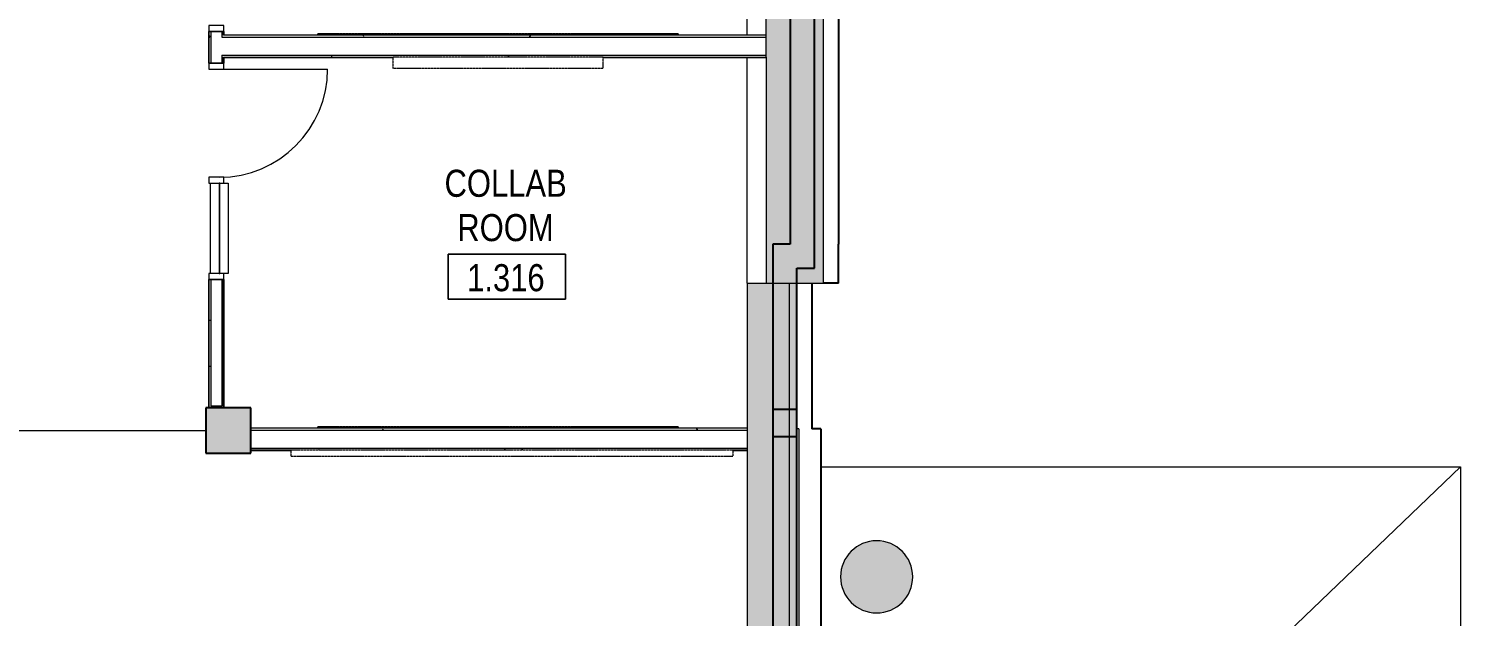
# Model space of a CAD drawing. Header units: inches. Extents: x -3640 to -1418, y -3630 to 137.
# Drawn here: x -1894.9 to -1418.4, y -1012.5 to -817 of the extents above; entities that cross this region are included whole.
import ezdxf

# ---------------------------------------------------------------- set-up
doc = ezdxf.new("R2010")
doc.units = ezdxf.units.IN
doc.header["$MEASUREMENT"] = 0
doc.linetypes.add('Hidden Equipment- BSALS', pattern=[0.0625, 0.03125, -0.03125])
doc.linetypes.add('Hidden Equipment- LTP', pattern=[0.0625, 0.03125, -0.03125])
for name, color, linetype, lineweight in [('A-AREA-IDEN', 2, 'Continuous', 9), ('A-COLS', 52, 'Continuous', 13), ('A-DOOR', 31, 'Continuous', 13), ('A-FLOR', 192, 'Continuous', 13), ('A-GLAZ-CURT', 52, 'Continuous', 13), ('A-GLAZ-CWMG', 51, 'Continuous', 13), ('A-WALL', 113, 'Continuous', 13), ('A-WALL-PATT', 111, 'Continuous', 13), ('I-WALL', 2, 'Continuous', 13), ('L-SITE-WALL', 31, 'Continuous', 13), ('Q-SPCQ', 91, 'Continuous', 13), ('S-COLS', 52, 'Continuous', 13)]:
    doc.layers.add(name, color=color, linetype=linetype, lineweight=lineweight)
doc.styles.add('Arial Narrow', font='ARIALN.TTF', dxfattribs={"height": 9})
pattern_1 = [(0, (0, 0), (30.72, 7.68), [1.267, -21.773, 1.267, -21.773, -122.88]), (0, (0, 0), (30.72, 7.68), [-46.08, 1.267, -44.813, 1.267, -21.773, -53.76]), (0, (0, 0), (30.72, 7.68), [-115.2, 1.267, -14.093, 1.267, -37.133]), (120, (11.52, 3.84), (-22.011075, 22.7643), [1.267, -21.773, 1.267, -21.773, -122.88]), (120, (11.52, 3.84), (-22.011075, 22.7643), [-46.08, 1.267, -44.813, 1.267, -21.773, -53.76]), (120, (11.52, 3.84), (-22.011075, 22.7643), [-115.2, 1.267, -14.093, 1.267, -37.133]), (240, (15.36, 19.2), (-8.708925, -30.4443), [1.267, -21.773, 1.267, -21.773, -122.88]), (240, (15.36, 19.2), (-8.708925, -30.4443), [-46.08, 1.267, -44.813, 1.267, -21.773, -53.76]), (240, (15.36, 19.2), (-8.708925, -30.4443), [-115.2, 1.267, -14.093, 1.267, -37.133])]

# ---------------------------------------------------------------- blocks, each defined once
blk = doc.blocks.new('15830016-STRUCT_MARTINEZ-MOORE_CENTRAL_v2018_rvt-1-DIMENSION PLAN - LEVEL 1 _567_ - 2__ - CAD')
at = {"layer": 'A-WALL-PATT', "lineweight": 20}
h = blk.add_hatch(color=10, dxfattribs=at)
h.paths.add_polyline_path([(-1641.4, -888.64), (-1633.4, -888.64), (-1633.4, -784.14), (-1641.4, -784.14), (-1641.4, -839.87)], flags=0)
h.paths.add_polyline_path([(-1633.4, -740.14), (-1633.4, -721.14), (-1641.4, -721.14), (-1641.4, -740.14)], flags=0)
h.paths.add_polyline_path([(-1641.4, -677.14), (-1633.4, -677.14), (-1633.4, -641.14), (-1641.4, -641.14), (-1641.4, -666.14)], flags=0)
h.paths.add_polyline_path([(-1633.4, -597.14), (-1633.4, -578.14), (-1641.4, -578.14), (-1641.4, -597.14)], flags=0)
h.paths.add_polyline_path([(-1641.4, -534.14), (-1633.4, -534.14), (-1633.4, -498.14), (-1641.4, -498.14), (-1641.4, -522.64)], flags=0)
h.paths.add_polyline_path([(-1641.4, -454.14), (-1633.4, -454.14), (-1633.4, -435.14), (-1641.4, -435.14), (-1641.4, -451.42)], flags=0)
h.paths.add_polyline_path([(-1633.4, -391.14), (-1633.4, -286.64), (-1641.4, -286.64), (-1641.4, -391.14)], flags=0)
for points in [[(-1639.27, -896.64), (-1633.4, -896.64), (-1633.4, -888.64), (-1647.27, -888.64), (-1647.27, -896.64)], [(-1639.27, -952.64), (-1639.27, -896.64), (-1647.27, -896.64), (-1647.27, -952.64)], [(-1639.27, -1158.64), (-1639.27, -943.64), (-1647.27, -943.64), (-1647.27, -1158.64)]]:
    blk.add_hatch(color=10, dxfattribs=at).paths.add_polyline_path(points, flags=0)
at = {"layer": 'S-COLS', "lineweight": 5}
blk.add_hatch(color=50, dxfattribs=at).paths.add_polyline_path([(-1820.9, -958.14), (-1820.9, -943.14), (-1835.9, -943.14), (-1835.9, -958.14)], flags=0)
at = {"layer": 'A-WALL', "color": 253, "lineweight": 25}
for p, q in [((-1625.4, -286.64), (-1625.4, -888.64)), ((-1625.4, -901.64), (-1625.4, -888.64)), ((-1634.27, -901.64), (-1634.27, -950.14)), ((-1625.4, -901.64), (-1630.4, -901.64)), ((-1631.27, -950.14), (-1634.27, -950.14)), ((-1631.27, -950.14), (-1631.27, -1158.64))]:
    blk.add_line(p, q, dxfattribs=at)
at = {"layer": 'L-SITE-WALL', "color": 253, "lineweight": 25}
for p, q in [((-1641.4, -810.64), (-1641.4, -888.64)), ((-1633.4, -888.64), (-1633.4, -810.64)), ((-1641.4, -888.64), (-1647.27, -888.64)), ((-1647.27, -888.64), (-1647.27, -896.64)), ((-1633.4, -896.64), (-1633.4, -888.64)), ((-1647.27, -896.64), (-1647.27, -952.64)), ((-1639.27, -896.64), (-1633.4, -896.64)), ((-1639.27, -952.64), (-1639.27, -896.64)), ((-1647.27, -943.64), (-1647.27, -1158.64)), ((-1639.27, -943.64), (-1647.27, -943.64)), ((-1639.27, -1158.64), (-1639.27, -943.64)), ((-1647.27, -952.64), (-1639.27, -952.64))]:
    blk.add_line(p, q, dxfattribs=at)
at = {"layer": 'S-COLS', "color": 253, "lineweight": 25}
for p, q in [((-1820.9, -943.14), (-1835.9, -943.14)), ((-1835.9, -943.14), (-1835.9, -958.14)), ((-1820.9, -958.14), (-1820.9, -943.14)), ((-1835.9, -958.14), (-1820.9, -958.14))]:
    blk.add_line(p, q, dxfattribs=at)
blk = doc.blocks.new('Round Column - 24_ Diameter-556563-DIMENSION PLAN - LEVEL 1 _567_ - 2__ - CAD')
at = {"layer": 'A-COLS', "lineweight": 9}
blk.add_hatch(color=90, dxfattribs=at).paths.add_polyline_path([(0, -12), (2.34, -11.77), (4.59, -11.09), (6.67, -9.98), (8.49, -8.49), (9.98, -6.67), (11.09, -4.59), (11.77, -2.34), (12, 0), (11.77, 2.34), (11.09, 4.59), (9.98, 6.67), (8.49, 8.49), (6.67, 9.98), (4.59, 11.09), (2.34, 11.77), (0, 12), (-2.34, 11.77), (-4.59, 11.09), (-6.67, 9.98), (-8.49, 8.49), (-9.98, 6.67), (-11.09, 4.59), (-11.77, 2.34), (-12, 0), (-11.77, -2.34), (-11.09, -4.59), (-9.98, -6.67), (-8.49, -8.49), (-6.67, -9.98), (-4.59, -11.09), (-2.34, -11.77)], flags=0)
at = {"layer": 'A-COLS', "lineweight": 20}
for start, end in [(90, 180), (360, 90), (180, 360)]:
    blk.add_arc((0, 0), 12, start, end, dxfattribs=at)
blk = doc.blocks.new('Basic Wall _ B6-7 1_4_-BSALS - ___-3569061-DIMENSION PLAN - LEVEL 1 _567_ - 2__ - CAD')
at = {"layer": 'I-WALL', "lineweight": 20}
for p, q in [((-1829.9, -819.02), (-1797.05, -819.02)), ((-1796.36, -819.02), (-1741.05, -819.02)), ((-1740.36, -819.02), (-1737.05, -819.02)), ((-1736.36, -819.02), (-1681.05, -819.02)), ((-1680.36, -819.02), (-1649.4, -819.02))]:
    blk.add_line(p, q, dxfattribs=at)
blk = doc.blocks.new('Basic Wall _ B6-7 1_4_-BSALS - ___-3569060-DIMENSION PLAN - LEVEL 1 _567_ - 2__ - CAD')
at = {"layer": 'I-WALL', "lineweight": 20}
for p, q in [((-1829.9, -826.52), (-1773.71, -826.52)), ((-1703.71, -826.52), (-1649.4, -826.52))]:
    blk.add_line(p, q, dxfattribs=at)
blk = doc.blocks.new('Basic Wall _ B6-7 1_4_-BSALS - ___-3569063-DIMENSION PLAN - LEVEL 1 _567_ - 2__ - CAD')
at = {"layer": 'I-WALL', "lineweight": 20}
for p, q in [((-1820.9, -949.77), (-1797.05, -949.77)), ((-1796.36, -949.77), (-1741.05, -949.77)), ((-1740.36, -949.77), (-1737.05, -949.77)), ((-1736.36, -949.77), (-1681.05, -949.77)), ((-1680.36, -949.77), (-1655.77, -949.77))]:
    blk.add_line(p, q, dxfattribs=at)
blk = doc.blocks.new('Basic Wall _ B6-7 1_4_-BSALS - ___-3569062-DIMENSION PLAN - LEVEL 1 _567_ - 2__ - CAD')
at = {"layer": 'I-WALL', "lineweight": 20}
for p, q in [((-1820.9, -957.27), (-1807.58, -957.27)), ((-1660.58, -957.27), (-1655.77, -957.27))]:
    blk.add_line(p, q, dxfattribs=at)
blk = doc.blocks.new('Rectangular Mullion - 2_ x 5_ Rectangular-4258158-DIMENSION PLAN - LEVEL 1 _567_ - 2__ - CAD')
at = {"layer": 'A-GLAZ-CWMG', "lineweight": 20}
for p, q in [((0, 3.5), (-2, 3.5)), ((-2, 3.5), (-2, -1.5)), ((0, -1.5), (0, 3.5)), ((-2, -1.5), (0, -1.5))]:
    blk.add_line(p, q, dxfattribs=at)
blk = doc.blocks.new('Basic Wall _ B3-4 7_8_-BSALS - ___-3568017-DIMENSION PLAN - LEVEL 1 _567_ - 2__ - CAD')
at = {"layer": 'I-WALL', "lineweight": 20}
for p, q in [((-1830.02, -669.14), (-1829.9, -669.27)), ((-1829.9, -669.27), (-1829.9, -690.02)), ((-1829.9, -760.02), (-1829.9, -769.95)), ((-1829.9, -769.95), (-1829.96, -769.95)), ((-1829.96, -817.95), (-1829.9, -817.95)), ((-1829.9, -817.95), (-1829.9, -819.02)), ((-1829.9, -826.52), (-1829.9, -828.39)), ((-1829.9, -900.39), (-1829.9, -943.14))]:
    blk.add_line(p, q, dxfattribs=at)
blk = doc.blocks.new('Basic Wall _ B3-4 7_8_-BSALS - ___-3568016-DIMENSION PLAN - LEVEL 1 _567_ - 2__ - CAD')
at = {"layer": 'I-WALL', "lineweight": 20}
for p, q in [((-1835.02, -664.14), (-1834.9, -664.27)), ((-1835.02, -664.14), (-1835.02, -761.89)), ((-1835.02, -769.39), (-1835.02, -769.95)), ((-1834.96, -769.95), (-1835.02, -769.95)), ((-1835.02, -817.95), (-1834.96, -817.95)), ((-1835.02, -817.95), (-1835.02, -828.39)), ((-1834.9, -828.39), (-1835.02, -828.39)), ((-1835.02, -900.39), (-1834.9, -900.39)), ((-1835.02, -900.39), (-1835.02, -943.14))]:
    blk.add_line(p, q, dxfattribs=at)
blk = doc.blocks.new('Door-J1_4-Curtain_Wall-_only works in CW_-BSALS1 - Door-J1_4-Wide_Stile-BSALS-3387958-DIMENSION PLAN - LEVEL 1 _567_ - 2__ - CAD')
at = {"layer": 'A-DOOR', "lineweight": 20}
blk.add_line((18, 0), (18, -36), dxfattribs=at)
at = {"layer": 'A-DOOR', "lineweight": 9}
blk.add_arc((18, 0), 36, 180, 270, dxfattribs=at)
blk = doc.blocks.new('System Panel - interior glazed panels-3387456-DIMENSION PLAN - LEVEL 1 _567_ - 2__ - CAD')
at = {"layer": 'A-GLAZ-CURT', "lineweight": 20}
for p, q in [((15, 0.125), (-15, 0.125)), ((-15, 0.125), (-15, -0.125)), ((15, -0.125), (15, 0.125)), ((-15, -0.125), (15, -0.125))]:
    blk.add_line(p, q, dxfattribs=at)
blk = doc.blocks.new('Rectangular Mullion - 2_ x 5_ Rectangular-4258193-DIMENSION PLAN - LEVEL 1 _567_ - 2__ - CAD')
at = {"layer": 'A-GLAZ-CWMG', "lineweight": 20}
for p, q in [((0, 3.5), (-2, 3.5)), ((-2, 3.5), (-2, -1.5)), ((0, -1.5), (0, 3.5)), ((-2, -1.5), (0, -1.5))]:
    blk.add_line(p, q, dxfattribs=at)
blk = doc.blocks.new('Rectangular Mullion - 2_ x 5_ Rectangular-4258194-DIMENSION PLAN - LEVEL 1 _567_ - 2__ - CAD')
at = {"layer": 'A-GLAZ-CWMG', "lineweight": 20}
for p, q in [((-2, 3.5), (0, 3.5)), ((-2, -1.5), (-2, 3.5)), ((0, 3.5), (0, -1.5)), ((0, -1.5), (-2, -1.5))]:
    blk.add_line(p, q, dxfattribs=at)
blk = doc.blocks.new('Rectangular Mullion - 2_ x 5_ Rectangular-4258192-DIMENSION PLAN - LEVEL 1 _567_ - 2__ - CAD')
at = {"layer": 'A-GLAZ-CWMG', "lineweight": 20}
for p, q in [((-1, 3.5), (1, 3.5)), ((-1, -1.5), (-1, 3.5)), ((1, 3.5), (1, -1.5)), ((1, -1.5), (-1, -1.5))]:
    blk.add_line(p, q, dxfattribs=at)
blk = doc.blocks.new('Rectangular Mullion - 6 x 6 interior mullion-2779906-DIMENSION PLAN - LEVEL 1 _567_ - 2__ - CAD')
at = {"layer": 'A-GLAZ-CWMG', "lineweight": 9}
for p, q in [((-2076.77, -1031.33), (-2046.77, -1031.33)), ((-2076.77, -1037.2), (-2076.77, -1035.77)), ((-2046.77, -1037.2), (-2076.77, -1037.2)), ((-2046.77, -1035.77), (-2046.77, -1037.2))]:
    blk.add_line(p, q, dxfattribs=at)
blk = doc.blocks.new('Board-Clarus-Glassboard-Depth-Face-Based - MB1-5_x4_-3275372-DIMENSION PLAN - LEVEL 1 _567_ - 2__ - CAD')
at = {"layer": 'Q-SPCQ', "lineweight": 9}
for p, q in [((-3039.15, -1530.17), (-3039.15, -1528.52)), ((-3039.15, -1528.52), (-3038.9, -1528.52)), ((-3038.9, -1528.52), (-3038.9, -1530.17)), ((-3039.4, -1530.86), (-3039.4, -1530.17)), ((-3039.4, -1530.17), (-3039.15, -1530.17)), ((-3039.15, -1530.86), (-3039.4, -1530.86)), ((-3039.15, -1530.86), (-3039.15, -1530.17)), ((-3039.15, -1586.17), (-3039.15, -1530.86)), ((-3038.9, -1530.17), (-3038.81, -1530.17)), ((-3038.9, -1530.86), (-3038.9, -1530.17)), ((-3038.81, -1530.86), (-3038.9, -1530.86)), ((-3038.9, -1530.86), (-3038.9, -1586.17)), ((-3038.81, -1530.17), (-3038.81, -1530.86)), ((-3039.15, -1586.86), (-3039.15, -1558.17)), ((-3038.9, -1586.86), (-3038.9, -1558.17)), ((-3039.4, -1586.17), (-3039.15, -1586.17)), ((-3039.4, -1586.86), (-3039.4, -1586.17)), ((-3039.4, -1586.86), (-3039.4, -1586.17)), ((-3039.4, -1586.17), (-3039.15, -1586.17)), ((-3039.15, -1586.17), (-3039.15, -1586.86)), ((-3038.9, -1586.86), (-3038.9, -1586.17)), ((-3038.9, -1586.17), (-3038.81, -1586.17)), ((-3038.9, -1586.17), (-3038.81, -1586.17)), ((-3038.81, -1586.17), (-3038.81, -1586.86)), ((-3038.81, -1586.17), (-3038.81, -1586.86)), ((-3039.15, -1586.86), (-3039.4, -1586.86)), ((-3039.15, -1586.86), (-3039.4, -1586.86)), ((-3039.15, -1588.52), (-3039.15, -1586.86)), ((-3038.9, -1588.52), (-3039.15, -1588.52)), ((-3038.81, -1586.86), (-3038.9, -1586.86)), ((-3038.81, -1586.86), (-3038.9, -1586.86)), ((-3038.9, -1586.86), (-3038.9, -1588.52))]:
    blk.add_line(p, q, dxfattribs=at)
at = {"layer": 'Q-SPCQ', "linetype": 'Hidden Equipment- BSALS', "lineweight": 20}
blk.add_line((-3038.9, -1588.52), (-3038.9, -1528.52), dxfattribs=at)
blk = doc.blocks.new('TV LCD 32 PDI CV3200P - LTP - TV-80_-235955-DIMENSION PLAN - LEVEL 1 _567_ - 2__ - CAD')
at = {"layer": 'Q-SPCQ', "linetype": 'Hidden Equipment- LTP', "lineweight": 20}
for p, q in [((-70, 0), (-70, -3.75)), ((0, 0), (-70, 0)), ((0, 0), (-70, 0)), ((-70, 0), (-70, -3.75)), ((0, -3.75), (0, 0)), ((0, -3.75), (0, 0)), ((-70, -3.75), (0, -3.75)), ((-70, -3.75), (0, -3.75))]:
    blk.add_line(p, q, dxfattribs=at)
blk = doc.blocks.new('COLLABORATIONS COMMON HOMASOTE PANELS2 - COLLABORATIONS COMMON HOMASOTE PANELS-3890733-DIMENSION PLAN - LEVEL 1 _567_ - 2__ - CAD')
at = {"layer": 'Q-SPCQ', "linetype": 'Hidden Equipment- BSALS', "lineweight": 20}
for p, q in [((-1807.58, -957.14), (-1660.58, -957.14)), ((-1807.58, -957.14), (-1807.58, -959.33)), ((-1660.58, -957.14), (-1660.58, -959.33)), ((-1660.58, -959.33), (-1807.58, -959.33))]:
    blk.add_line(p, q, dxfattribs=at)
blk = doc.blocks.new('Room Tag- BSALS - Room Tag-28050-DIMENSION PLAN - LEVEL 1 _567_ - 2__ - CAD')
at = {"layer": 'A-AREA-IDEN'}
for p, q in [((-0.203125, -0.171875), (-0.203125, -0.015625)), ((-0.203125, -0.015625), (0.203125, -0.015625)), ((0.203125, -0.015625), (-0.203125, -0.015625)), ((-0.203125, -0.015625), (-0.203125, -0.171875)), ((0.203125, -0.015625), (0.203125, -0.171875)), ((0.203125, -0.171875), (0.203125, -0.015625)), ((0.203125, -0.171875), (-0.203125, -0.171875)), ((-0.203125, -0.171875), (0.203125, -0.171875))]:
    blk.add_line(p, q, dxfattribs=at)

msp = doc.modelspace()

# ---------------------------------------------------------------- linework, layer by layer
at = {"layer": 'A-FLOR', "lineweight": 20}
msp.add_line((-1418.4, -962.77), (-1418.4, -1199.21), dxfattribs=at)

# ---------------------------------------------------------------- block references
at = {"lineweight": 5}
msp.add_blockref('15830016-STRUCT_MARTINEZ-MOORE_CENTRAL_v2018_rvt-1-DIMENSION PLAN - LEVEL 1 _567_ - 2__ - CAD', (0, 0), dxfattribs=at)

# ---------------------------------------------------------------- next in the draw order: hatches: boundary and pattern name
at = {"layer": 'A-WALL-PATT', "lineweight": 20}
h = msp.add_hatch(color=10, dxfattribs=at)
h.paths.add_polyline_path([(-1649.4, -901.64), (-1630.4, -901.64), (-1630.4, -784.14), (-1649.4, -784.14), (-1649.4, -839.87)], flags=0)
h.paths.add_polyline_path([(-1630.4, -740.14), (-1630.4, -721.14), (-1649.4, -721.14), (-1649.4, -740.14)], flags=0)
h.paths.add_polyline_path([(-1649.4, -677.14), (-1630.4, -677.14), (-1630.4, -641.14), (-1649.4, -641.14), (-1649.4, -645.65)], flags=0)
h.paths.add_polyline_path([(-1649.4, -597.14), (-1630.4, -597.14), (-1630.4, -578.14), (-1649.4, -578.14), (-1649.4, -580.9)], flags=0)
h.paths.add_polyline_path([(-1649.4, -534.14), (-1630.4, -534.14), (-1630.4, -498.14), (-1649.4, -498.14), (-1649.4, -516.16)], flags=0)
h.paths.add_polyline_path([(-1630.4, -454.14), (-1630.4, -435.14), (-1649.4, -435.14), (-1649.4, -454.14)], flags=0)
h.paths.add_polyline_path([(-1649.4, -391.14), (-1630.4, -391.14), (-1630.4, -273.64), (-1649.4, -273.64), (-1649.4, -321.94)], flags=0)
at = {"layer": 'A-WALL-PATT', "lineweight": 9}
h = msp.add_hatch(dxfattribs=at)
h.set_pattern_fill('FP_1', color=256, style=0, pattern_type=2)
h.set_pattern_definition(pattern_1)
h.paths.add_polyline_path([(-1834.9, -943.14), (-1830.65, -943.14), (-1830.65, -942.52), (-1834.27, -942.52), (-1834.27, -900.39), (-1834.9, -900.39)], flags=0)
h.paths.add_polyline_path([(-1834.27, -828.39), (-1834.27, -817.95), (-1834.9, -817.95), (-1834.9, -828.39)], flags=0)
h.paths.add_polyline_path([(-1834.27, -769.95), (-1834.27, -768.64), (-1834.9, -768.64), (-1834.9, -769.95)], flags=0)
h.paths.add_polyline_path([(-1834.9, -762.64), (-1834.27, -762.64), (-1834.27, -664.27), (-1834.9, -664.27), (-1834.9, -762.02)], flags=0)
h = msp.add_hatch(dxfattribs=at)
h.set_pattern_fill('FP_1', color=256, style=0, pattern_type=2)
h.set_pattern_definition(pattern_1)
h.paths.add_polyline_path([(-1830.02, -943.14), (-1830.02, -900.39), (-1830.65, -900.39), (-1830.65, -943.14)], flags=0)
h.paths.add_polyline_path([(-1830.02, -828.39), (-1830.02, -825.77), (-1830.65, -825.77), (-1830.65, -828.39)], flags=0)
h.paths.add_polyline_path([(-1830.65, -819.77), (-1830.02, -819.77), (-1830.02, -817.95), (-1830.65, -817.95)], flags=0)
h.paths.add_polyline_path([(-1830.02, -769.95), (-1830.02, -668.52), (-1830.65, -668.52), (-1830.65, -769.95)], flags=0)
h = msp.add_hatch(dxfattribs=at)
h.set_pattern_fill('FP_1', color=256, style=0, pattern_type=2)
h.set_pattern_definition(pattern_1)
h.paths.add_polyline_path([(-1649.4, -819.77), (-1649.4, -819.14), (-1830.02, -819.14), (-1830.02, -819.77), (-1680.36, -819.77)], flags=0)
h = msp.add_hatch(dxfattribs=at)
h.set_pattern_fill('FP_1', color=256, style=0, pattern_type=2)
h.set_pattern_definition(pattern_1)
h.paths.add_polyline_path([(-1649.4, -826.39), (-1649.4, -825.77), (-1830.02, -825.77), (-1830.02, -826.39), (-1689.01, -826.39)], flags=0)
at = {"layer": 'A-WALL-PATT', "lineweight": 20}
msp.add_hatch(color=10, dxfattribs=at).paths.add_polyline_path([(-1641.65, -1158.77), (-1641.65, -901.64), (-1655.77, -901.64), (-1655.77, -1158.77)], flags=0)
at = {"layer": 'A-WALL-PATT', "lineweight": 9}
h = msp.add_hatch(dxfattribs=at)
h.set_pattern_fill('FP_1', color=256, style=0, pattern_type=2)
h.set_pattern_definition(pattern_1)
h.paths.add_polyline_path([(-1655.77, -950.52), (-1655.77, -949.89), (-1820.9, -949.89), (-1820.9, -950.52), (-1680.36, -950.52)], flags=0)
h = msp.add_hatch(dxfattribs=at)
h.set_pattern_fill('FP_1', color=256, style=0, pattern_type=2)
h.set_pattern_definition(pattern_1)
h.paths.add_polyline_path([(-1655.77, -957.14), (-1655.77, -956.52), (-1820.9, -956.52), (-1820.9, -957.14), (-1660.58, -957.14)], flags=0)

# ---------------------------------------------------------------- next in the draw order: linework, layer by layer
at = {"layer": 'A-FLOR', "lineweight": 20}
for p, q in [((-1655.77, -819.02), (-1655.77, -669.77)), ((-1655.77, -901.64), (-1655.77, -826.52)), ((-2016.9, -950.64), (-1835.9, -950.64)), ((-1631.27, -962.77), (-1418.4, -962.77))]:
    msp.add_line(p, q, dxfattribs=at)
at = {"layer": 'A-FLOR'}
msp.add_line((-1587.27, -1124.64), (-1418.4, -962.77), dxfattribs=at)
at = {"layer": 'A-WALL', "lineweight": 20}
for p, q in [((-1630.4, -901.64), (-1630.4, -498.14)), ((-1649.4, -819.14), (-1649.4, -669.14)), ((-1649.4, -826.39), (-1649.4, -901.64)), ((-1655.77, -901.64), (-1655.77, -1158.77)), ((-1655.77, -901.64), (-1630.4, -901.64)), ((-1641.65, -1171.64), (-1641.65, -901.64)), ((-1638.52, -950.14), (-1639.27, -950.14)), ((-1638.52, -950.14), (-1638.52, -1158.64))]:
    msp.add_line(p, q, dxfattribs=at)
at = {"layer": 'A-WALL'}
for p, q in [((-1834.27, -817.95), (-1834.27, -828.39)), ((-1830.65, -817.95), (-1830.65, -819.77)), ((-1830.65, -819.77), (-1649.4, -819.77)), ((-1830.65, -825.77), (-1649.4, -825.77)), ((-1830.65, -825.77), (-1830.65, -828.39)), ((-1834.27, -900.39), (-1834.27, -942.52)), ((-1830.65, -900.39), (-1830.65, -942.52)), ((-1830.65, -942.52), (-1834.27, -942.52)), ((-1820.9, -950.52), (-1655.77, -950.52)), ((-1820.9, -956.52), (-1655.77, -956.52))]:
    msp.add_line(p, q, dxfattribs=at)
at = {"layer": 'I-WALL', "lineweight": 20}
for p, q in [((-1830.02, -817.95), (-1834.9, -817.95)), ((-1834.9, -817.95), (-1834.9, -828.39)), ((-1830.02, -819.14), (-1830.02, -817.95)), ((-1797.05, -819.14), (-1830.02, -819.14)), ((-1741.05, -819.14), (-1796.36, -819.14)), ((-1737.05, -819.14), (-1740.36, -819.14)), ((-1681.05, -819.14), (-1736.36, -819.14)), ((-1649.4, -819.14), (-1680.36, -819.14)), ((-1649.4, -826.39), (-1649.4, -819.14)), ((-1834.9, -828.39), (-1830.02, -828.39)), ((-1830.02, -826.39), (-1773.71, -826.39)), ((-1830.02, -828.39), (-1830.02, -826.39)), ((-1703.71, -826.39), (-1649.4, -826.39)), ((-1830.02, -900.39), (-1834.9, -900.39)), ((-1834.9, -900.39), (-1834.9, -943.14)), ((-1830.02, -943.14), (-1830.02, -900.39)), ((-1834.9, -943.14), (-1830.02, -943.14)), ((-1797.05, -949.89), (-1820.9, -949.89)), ((-1820.9, -949.89), (-1820.9, -957.14)), ((-1741.05, -949.89), (-1796.36, -949.89)), ((-1737.05, -949.89), (-1740.36, -949.89)), ((-1681.05, -949.89), (-1736.36, -949.89)), ((-1655.77, -949.89), (-1680.36, -949.89)), ((-1820.9, -957.14), (-1807.58, -957.14)), ((-1660.58, -957.14), (-1655.77, -957.14))]:
    msp.add_line(p, q, dxfattribs=at)

# ---------------------------------------------------------------- next in the draw order: block references
at = {"layer": 'A-AREA-IDEN', "xscale": 95.99999999999994, "yscale": 95.99999999999994, "zscale": 95.99999999999994}
msp.add_blockref('Room Tag- BSALS - Room Tag-28050-DIMENSION PLAN - LEVEL 1 _567_ - 2__ - CAD', (-1735.74, -890.45), dxfattribs=at)
at = {"layer": 'A-COLS', "lineweight": 9}
msp.add_blockref('Round Column - 24_ Diameter-556563-DIMENSION PLAN - LEVEL 1 _567_ - 2__ - CAD', (-1612.67, -999.34), dxfattribs=at)
at = {"layer": 'A-DOOR', "lineweight": 20, "rotation": 89.99999999999922}
msp.add_blockref('Door-J1_4-Curtain_Wall-_only works in CW_-BSALS1 - Door-J1_4-Wide_Stile-BSALS-3387958-DIMENSION PLAN - LEVEL 1 _567_ - 2__ - CAD', (-1831.4, -848.39), dxfattribs=at)
at = {"layer": 'A-GLAZ-CURT', "lineweight": 9, "rotation": 269.9999999999992}
msp.add_blockref('System Panel - interior glazed panels-3387456-DIMENSION PLAN - LEVEL 1 _567_ - 2__ - CAD', (-1831.4, -883.39), dxfattribs=at)
at = {"layer": 'A-GLAZ-CWMG', "lineweight": 9}
for name, p, rotation in [('Rectangular Mullion - 2_ x 5_ Rectangular-4258158-DIMENSION PLAN - LEVEL 1 _567_ - 2__ - CAD', (-1833.46, -817.95), 269.9999999999997), ('Rectangular Mullion - 2_ x 5_ Rectangular-4258193-DIMENSION PLAN - LEVEL 1 _567_ - 2__ - CAD', (-1831.4, -828.39), 89.99999999999922), ('Rectangular Mullion - 6 x 6 interior mullion-2779906-DIMENSION PLAN - LEVEL 1 _567_ - 2__ - CAD', (-2865.66, 1178.38), 89.99999999999972)]:
    msp.add_blockref(name, p, dxfattribs=dict(at, rotation=rotation))
at = {"layer": 'A-GLAZ-CWMG', "lineweight": 9, "extrusion": (0, 0, -1), "rotation": 270.0000000000007}
for name, p in [('Rectangular Mullion - 2_ x 5_ Rectangular-4258192-DIMENSION PLAN - LEVEL 1 _567_ - 2__ - CAD', (1831.4, -867.39)), ('Rectangular Mullion - 2_ x 5_ Rectangular-4258194-DIMENSION PLAN - LEVEL 1 _567_ - 2__ - CAD', (1831.4, -900.39))]:
    msp.add_blockref(name, p, dxfattribs=at)
at = {"layer": 'I-WALL', "lineweight": 20}
for name in ['Basic Wall _ B3-4 7_8_-BSALS - ___-3568016-DIMENSION PLAN - LEVEL 1 _567_ - 2__ - CAD', 'Basic Wall _ B3-4 7_8_-BSALS - ___-3568017-DIMENSION PLAN - LEVEL 1 _567_ - 2__ - CAD', 'Basic Wall _ B6-7 1_4_-BSALS - ___-3569061-DIMENSION PLAN - LEVEL 1 _567_ - 2__ - CAD', 'Basic Wall _ B6-7 1_4_-BSALS - ___-3569060-DIMENSION PLAN - LEVEL 1 _567_ - 2__ - CAD', 'Basic Wall _ B6-7 1_4_-BSALS - ___-3569063-DIMENSION PLAN - LEVEL 1 _567_ - 2__ - CAD', 'Basic Wall _ B6-7 1_4_-BSALS - ___-3569062-DIMENSION PLAN - LEVEL 1 _567_ - 2__ - CAD']:
    msp.add_blockref(name, (0, 0), dxfattribs=at)
at = {"layer": 'Q-SPCQ', "linetype": 'Hidden Equipment- BSALS', "lineweight": 20}
for name, p, rotation in [('Board-Clarus-Glassboard-Depth-Face-Based - MB1-5_x4_-3275372-DIMENSION PLAN - LEVEL 1 _567_ - 2__ - CAD', (-3327.22, 2220.25), 90.00000000000007), ('Board-Clarus-Glassboard-Depth-Face-Based - MB1-5_x4_-3275372-DIMENSION PLAN - LEVEL 1 _567_ - 2__ - CAD', (-3267.22, 2220.25), 90.00000000000007), ('TV LCD 32 PDI CV3200P - LTP - TV-80_-235955-DIMENSION PLAN - LEVEL 1 _567_ - 2__ - CAD', (-1773.71, -830.14), 180), ('Board-Clarus-Glassboard-Depth-Face-Based - MB1-5_x4_-3275372-DIMENSION PLAN - LEVEL 1 _567_ - 2__ - CAD', (-3327.22, 2089.5), 90.00000000000007), ('Board-Clarus-Glassboard-Depth-Face-Based - MB1-5_x4_-3275372-DIMENSION PLAN - LEVEL 1 _567_ - 2__ - CAD', (-3267.22, 2089.5), 90.00000000000007)]:
    msp.add_blockref(name, p, dxfattribs=dict(at, rotation=rotation))
msp.add_blockref('COLLABORATIONS COMMON HOMASOTE PANELS2 - COLLABORATIONS COMMON HOMASOTE PANELS-3890733-DIMENSION PLAN - LEVEL 1 _567_ - 2__ - CAD', (0, 0), dxfattribs=at)

# ---------------------------------------------------------------- next in the draw order: texts
at = {"layer": 'A-AREA-IDEN', "char_height": 9, "attachment_point": 1, "style": 'Arial Narrow'}
for s, insert, width in [('COLLAB', (-1756.48, -863.9), 49.995), ('ROOM', (-1752.23, -878.65), 39.693), ('1.316', (-1748.96, -895.31), 31.512)]:
    msp.add_mtext(s, dxfattribs=dict(at, insert=insert, width=width))

doc.saveas('drawing.dxf')
